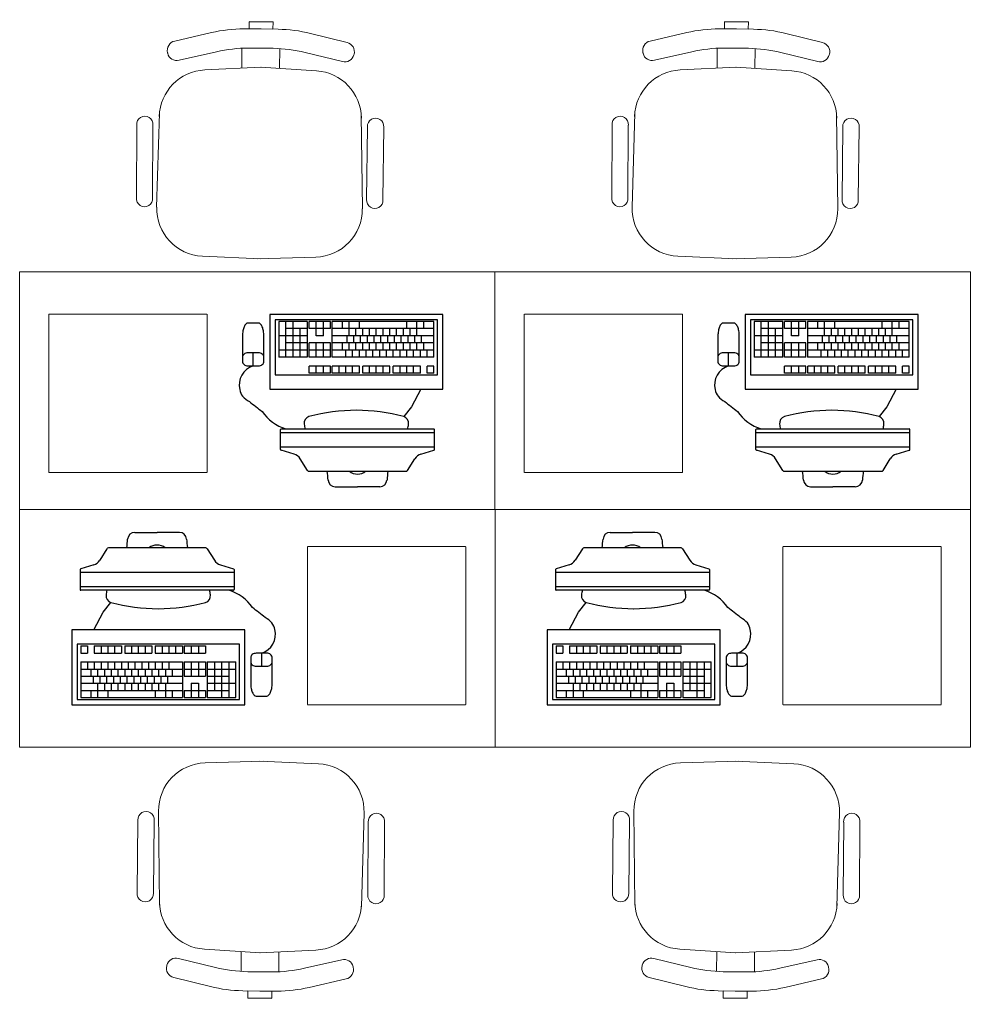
# Model space of a CAD drawing. Header units: millimetres. Extents: x -217779 to 263180, y 55413 to 130161.
# Drawn here: x -73896 to -71496, y 123611 to 126088 of the extents above; entities that cross this region are included whole.
import ezdxf

# ---------------------------------------------------------------- set-up
doc = ezdxf.new("R2010")
doc.units = ezdxf.units.MM
doc.linetypes.add('HIDDEN', pattern=[6, 4, -2])
doc.layers.add('ТХ_мебель передв', color=250, linetype='Continuous', lineweight=13)

# ---------------------------------------------------------------- blocks, each defined once
blk = doc.blocks.new('A$C34cbd993')
at = {"extrusion": (-0.000470829, -6.1078e-05, 1)}
for p, q in [((145064.4, -5275.3, -0.1), (144992.4, -5275.3, -0.1)), ((144992.4, -5275.3, -0.1), (144992.4, -5365.3, -0.1)), ((145064.4, -5293.3, -0.1), (145010.4, -5293.3, -0.1)), ((145122.9, -5275.3, 0), (145068.9, -5275.3, -0.1)), ((145122.9, -5293.3, 0), (145068.9, -5293.3, -0.1)), ((145383.9, -5275.3, 0.1), (145127.4, -5275.3, 0)), ((145383.9, -5293.3, 0.1), (145127.4, -5293.3, 0)), ((145383.9, -5365.3, 0.1), (145383.9, -5275.3, 0.1)), ((146264.4, -5275.3, -0.1), (146192.4, -5275.3, -0.1)), ((146192.4, -5275.3, -0.1), (146192.4, -5365.3, -0.1)), ((146264.4, -5293.3, -0.1), (146210.4, -5293.3, -0.1)), ((146322.9, -5275.3, 0), (146268.9, -5275.3, -0.1)), ((146322.9, -5293.3, 0), (146268.9, -5293.3, -0.1)), ((146583.9, -5275.3, 0.1), (146327.4, -5275.3, 0)), ((146583.9, -5293.3, 0.1), (146327.4, -5293.3, 0)), ((146583.9, -5365.3, 0.1), (146583.9, -5275.3, 0.1)), ((145064.4, -5311.3, -0.1), (144992.4, -5311.3, -0.1)), ((145104.9, -5311.3, 0), (145086.9, -5311.3, -0.1)), ((145383.9, -5311.3, 0.1), (145127.4, -5311.3, 0)), ((146264.4, -5311.3, -0.1), (146192.4, -5311.3, -0.1)), ((146304.9, -5311.3, 0), (146286.9, -5311.3, -0.1)), ((146583.9, -5311.3, 0.1), (146327.4, -5311.3, 0)), ((145064.4, -5347.3, -0.1), (144992.4, -5347.3, -0.1)), ((145064.4, -5329.3, -0.1), (145010.4, -5329.3, -0.1)), ((145122.9, -5329.3, 0), (145068.9, -5329.3, -0.1)), ((145122.9, -5347.3, 0), (145068.9, -5347.3, -0.1)), ((145383.9, -5329.3, 0.1), (145127.4, -5329.3, 0)), ((145383.9, -5347.3, 0.1), (145127.4, -5347.3, 0)), ((146264.4, -5347.3, -0.1), (146192.4, -5347.3, -0.1)), ((146264.4, -5329.3, -0.1), (146210.4, -5329.3, -0.1)), ((146322.9, -5329.3, 0), (146268.9, -5329.3, -0.1)), ((146322.9, -5347.3, 0), (146268.9, -5347.3, -0.1)), ((146583.9, -5329.3, 0.1), (146327.4, -5329.3, 0)), ((146583.9, -5347.3, 0.1), (146327.4, -5347.3, 0)), ((145064.4, -5365.3, -0.1), (144992.4, -5365.3, -0.1)), ((145122.9, -5365.3, 0), (145068.9, -5365.3, -0.1)), ((145383.9, -5365.3, 0.1), (145127.4, -5365.3, 0)), ((146264.4, -5365.3, -0.1), (146192.4, -5365.3, -0.1)), ((146322.9, -5365.3, 0), (146268.9, -5365.3, -0.1)), ((146583.9, -5365.3, 0.1), (146327.4, -5365.3, 0)), ((145383.9, -5405.8, 0.1), (145383.9, -5387.8, 0.1)), ((146583.9, -5405.8, 0.1), (146583.9, -5387.8, 0.1)), ((144998.5, -5546.3, -0.1), (145383.7, -5546.3, 0.1)), ((146198.5, -5546.3, -0.1), (146583.7, -5546.3, 0.1)), ((144996.7, -5598.5, -0.1), (144996.7, -5548.1, -0.1)), ((144996.7, -5555.3, -0.1), (145385.5, -5555.3, 0.1)), ((145385.5, -5598.5, 0.1), (145385.5, -5548.1, 0.1)), ((146196.7, -5598.5, -0.1), (146196.7, -5548.1, -0.1)), ((146196.7, -5555.3, -0.1), (146585.5, -5555.3, 0.1)), ((146585.5, -5598.5, 0.1), (146585.5, -5548.1, 0.1)), ((144996.7, -5591.3, -0.1), (145385.5, -5591.3, 0.1)), ((146196.7, -5591.3, -0.1), (146585.5, -5591.3, 0.1)), ((145031.3, -5610.3, -0.1), (144998.5, -5600.3, -0.1)), ((145350.9, -5610.3, 0.1), (145383.7, -5600.3, 0.1)), ((146231.3, -5610.3, -0.1), (146198.5, -5600.3, -0.1)), ((146550.9, -5610.3, 0.1), (146583.7, -5600.3, 0.1)), ((145064.6, -5651.2, -0.1), (145046.3, -5621.9, -0.1)), ((145317.6, -5651.2, 0), (145335.9, -5621.9, 0)), ((146264.6, -5651.2, -0.1), (146246.3, -5621.9, -0.1)), ((146517.6, -5651.2, 0), (146535.9, -5621.9, 0)), ((145068.5, -5653.4, -0.1), (145313.7, -5653.4, 0)), ((146268.5, -5653.4, -0.1), (146513.7, -5653.4, 0)), ((145134.7, -5692.4, -0.1), (145191.1, -5692.4, 0)), ((145247.5, -5692.4, 0), (145191.1, -5692.4, 0)), ((146334.7, -5692.4, -0.1), (146391.1, -5692.4, 0)), ((146447.5, -5692.4, 0), (146391.1, -5692.4, 0))]:
    blk.add_line(p, q, dxfattribs=at)
at = {"extrusion": (0.000470829, 6.1078e-05, 1)}
for p, q in [((144628.8, -5807.7, 0), (144685.2, -5807.7, 0)), ((144741.6, -5807.7, -0.1), (144685.2, -5807.7, 0)), ((145828.8, -5807.7, 0), (145885.2, -5807.7, 0)), ((145941.6, -5807.7, -0.1), (145885.2, -5807.7, 0)), ((144558.7, -5848.9, 0), (144540.4, -5878.2, 0)), ((144807.8, -5846.7, -0.1), (144562.6, -5846.7, 0)), ((144811.7, -5848.9, -0.1), (144830, -5878.2, -0.1)), ((145758.7, -5848.9, 0), (145740.4, -5878.2, 0)), ((146007.8, -5846.7, -0.1), (145762.6, -5846.7, 0)), ((146011.7, -5848.9, -0.1), (146030, -5878.2, -0.1)), ((144525.4, -5889.7, 0.1), (144492.6, -5899.8, 0.1)), ((144845, -5889.7, -0.1), (144877.8, -5899.8, -0.1)), ((145725.4, -5889.7, 0.1), (145692.6, -5899.8, 0.1)), ((146045, -5889.7, -0.1), (146077.8, -5899.8, -0.1)), ((144490.8, -5901.6, 0.1), (144490.8, -5952, 0.1)), ((144879.6, -5908.8, -0.1), (144490.8, -5908.8, 0.1)), ((144879.6, -5901.6, -0.1), (144879.6, -5952, -0.1)), ((145690.8, -5901.6, 0.1), (145690.8, -5952, 0.1)), ((146079.6, -5908.8, -0.1), (145690.8, -5908.8, 0.1)), ((146079.6, -5901.6, -0.1), (146079.6, -5952, -0.1)), ((144879.6, -5944.8, -0.1), (144490.8, -5944.8, 0.1)), ((144877.8, -5953.8, -0.1), (144492.6, -5953.8, 0.1)), ((146079.6, -5944.8, -0.1), (145690.8, -5944.8, 0.1)), ((146077.8, -5953.8, -0.1), (145692.6, -5953.8, 0.1)), ((144492.4, -6094.3, 0.1), (144492.4, -6112.3, 0.1)), ((145692.4, -6094.3, 0.1), (145692.4, -6112.3, 0.1)), ((144492.4, -6134.8, 0.1), (144748.9, -6134.8, 0)), ((144492.4, -6134.8, 0.1), (144492.4, -6224.8, 0.1)), ((144753.4, -6134.8, 0), (144807.4, -6134.8, -0.1)), ((144811.9, -6134.8, -0.1), (144883.9, -6134.8, -0.1)), ((144883.9, -6224.8, -0.1), (144883.9, -6134.8, -0.1)), ((145692.4, -6134.8, 0.1), (145948.9, -6134.8, 0)), ((145692.4, -6134.8, 0.1), (145692.4, -6224.8, 0.1)), ((145953.4, -6134.8, 0), (146007.4, -6134.8, -0.1)), ((146011.9, -6134.8, -0.1), (146083.9, -6134.8, -0.1)), ((146083.9, -6224.8, -0.1), (146083.9, -6134.8, -0.1)), ((144492.4, -6152.8, 0.1), (144748.9, -6152.8, 0)), ((144753.4, -6152.8, 0), (144807.4, -6152.8, -0.1)), ((144811.9, -6152.8, -0.1), (144883.9, -6152.8, -0.1)), ((145692.4, -6152.8, 0.1), (145948.9, -6152.8, 0)), ((145953.4, -6152.8, 0), (146007.4, -6152.8, -0.1)), ((146011.9, -6152.8, -0.1), (146083.9, -6152.8, -0.1)), ((144492.4, -6170.8, 0.1), (144748.9, -6170.8, 0)), ((144492.4, -6188.8, 0.1), (144748.9, -6188.8, 0)), ((144753.4, -6170.8, 0), (144807.4, -6170.8, -0.1)), ((144771.4, -6188.8, 0), (144789.4, -6188.8, -0.1)), ((144811.9, -6170.8, -0.1), (144865.9, -6170.8, -0.1)), ((144811.9, -6188.8, -0.1), (144883.9, -6188.8, -0.1)), ((145692.4, -6170.8, 0.1), (145948.9, -6170.8, 0)), ((145692.4, -6188.8, 0.1), (145948.9, -6188.8, 0)), ((145953.4, -6170.8, 0), (146007.4, -6170.8, -0.1)), ((145971.4, -6188.8, 0), (145989.4, -6188.8, -0.1)), ((146011.9, -6170.8, -0.1), (146065.9, -6170.8, -0.1)), ((146011.9, -6188.8, -0.1), (146083.9, -6188.8, -0.1)), ((144492.4, -6206.8, 0.1), (144748.9, -6206.8, 0)), ((144753.4, -6206.8, 0), (144807.4, -6206.8, -0.1)), ((144811.9, -6206.8, -0.1), (144865.9, -6206.8, -0.1)), ((145692.4, -6206.8, 0.1), (145948.9, -6206.8, 0)), ((145953.4, -6206.8, 0), (146007.4, -6206.8, -0.1)), ((146011.9, -6206.8, -0.1), (146065.9, -6206.8, -0.1)), ((144492.4, -6224.8, 0.1), (144748.9, -6224.8, 0)), ((144753.4, -6224.8, 0), (144807.4, -6224.8, -0.1)), ((144811.9, -6224.8, -0.1), (144883.9, -6224.8, -0.1)), ((145692.4, -6224.8, 0.1), (145948.9, -6224.8, 0)), ((145953.4, -6224.8, 0), (146007.4, -6224.8, -0.1)), ((146011.9, -6224.8, -0.1), (146083.9, -6224.8, -0.1))]:
    blk.add_line(p, q, dxfattribs=at)
at = {"extrusion": (-0.000470829, -6.1078e-05, 1)}
for points, elevation in [([(145406.4, -5257.3), (144969.9, -5257.3), (144969.9, -5446.3), (145406.4, -5446.3)], -68), ([(145392.9, -5270.8), (144983.4, -5270.8), (144983.4, -5410.3), (145392.9, -5410.3)], -68), ([(146606.4, -5257.3), (146169.9, -5257.3), (146169.9, -5446.3), (146606.4, -5446.3)], -68.6), ([(146592.9, -5270.8), (146183.4, -5270.8), (146183.4, -5410.3), (146592.9, -5410.3)], -68.6)]:
    blk.add_lwpolyline(points, close=True, dxfattribs=dict(at, elevation=elevation))
for points, elevation in [([(144941.3, -5279.2), (144914.3, -5279.2, 0.19919), (144909.9, -5281, 0.098412), (144904.7, -5288.8, 0.055653), (144901.9, -5298.5, 0.042416), (144900.8, -5311.8), (144900.8, -5375.8, 0.114539), (144901.7, -5380.1, 0.103755), (144904.7, -5383.8, 0.091433), (144909, -5386.3, 0.084292), (144914.3, -5387.2), (144941.3, -5387.2, 0.084292), (144946.5, -5386.3, 0.091433), (144950.8, -5383.8, 0.103755), (144953.8, -5380.1, 0.114539), (144954.8, -5375.8), (144954.8, -5311.8, 0.042416), (144953.6, -5298.5, 0.055653), (144950.8, -5288.8, 0.098412), (144945.6, -5281, 0.19919)], -68.1), ([(146141.3, -5279.2), (146114.3, -5279.2, 0.19919), (146109.9, -5281, 0.098412), (146104.7, -5288.8, 0.055653), (146101.9, -5298.5, 0.042416), (146100.8, -5311.8), (146100.8, -5375.8, 0.114539), (146101.7, -5380.1, 0.103755), (146104.7, -5383.8, 0.091433), (146109, -5386.3, 0.084292), (146114.3, -5387.2), (146141.3, -5387.2, 0.084292), (146146.5, -5386.3, 0.091433), (146150.8, -5383.8, 0.103755), (146153.8, -5380.1, 0.114539), (146154.8, -5375.8), (146154.8, -5311.8, 0.042416), (146153.6, -5298.5, 0.055653), (146150.8, -5288.8, 0.098412), (146145.6, -5281, 0.19919)], -68.6)]:
    blk.add_lwpolyline(points, format="xyb", close=True, dxfattribs=dict(at, elevation=elevation))
for points, elevation in [([(145010.4, -5365.3), (145010.4, -5275.3)], -68), ([(145028.4, -5365.3), (145028.4, -5275.3)], -68), ([(145046.4, -5365.3), (145046.4, -5293.3)], -68), ([(145064.4, -5365.3), (145064.4, -5275.3)], -68), ([(145068.9, -5293.3), (145068.9, -5275.3)], -68), ([(145086.9, -5311.3), (145086.9, -5275.3)], -68), ([(145104.9, -5311.3), (145104.9, -5275.3)], -68), ([(145122.9, -5293.3), (145122.9, -5275.3)], -68), ([(145127.4, -5365.3), (145127.4, -5275.3)], -68), ([(145153, -5293.3), (145153, -5275.3)], -68), ([(145170.1, -5293.3), (145170.1, -5275.3)], -68), ([(145170.1, -5311.3), (145170.1, -5293.3)], -68), ([(145187.2, -5311.3), (145187.2, -5293.3)], -68), ([(145195.8, -5293.3), (145195.8, -5275.3)], -68), ([(145204.3, -5311.3), (145204.3, -5293.3)], -68), ([(145221.4, -5311.3), (145221.4, -5293.3)], -68), ([(145238.5, -5311.3), (145238.5, -5293.3)], -68), ([(145255.6, -5311.3), (145255.6, -5293.3)], -68), ([(145272.7, -5311.3), (145272.7, -5293.3)], -68), ([(145289.8, -5311.3), (145289.8, -5293.3)], -68), ([(145306.9, -5311.3), (145306.9, -5293.3)], -68), ([(145315.5, -5293.3), (145315.5, -5275.3)], -68), ([(145324, -5311.3), (145324, -5293.3)], -68), ([(145341.1, -5293.3), (145341.1, -5275.3)], -68), ([(145341.1, -5311.3), (145341.1, -5293.3)], -68), ([(145358.2, -5293.3), (145358.2, -5275.3)], -68), ([(146210.4, -5365.3), (146210.4, -5275.3)], -68.6), ([(146228.4, -5365.3), (146228.4, -5275.3)], -68.6), ([(146246.4, -5365.3), (146246.4, -5293.3)], -68.6), ([(146264.4, -5365.3), (146264.4, -5275.3)], -68.6), ([(146268.9, -5293.3), (146268.9, -5275.3)], -68.6), ([(146286.9, -5311.3), (146286.9, -5275.3)], -68.6), ([(146304.9, -5311.3), (146304.9, -5275.3)], -68.6), ([(146322.9, -5293.3), (146322.9, -5275.3)], -68.6), ([(146327.4, -5365.3), (146327.4, -5275.3)], -68.6), ([(146353, -5293.3), (146353, -5275.3)], -68.6), ([(146370.1, -5293.3), (146370.1, -5275.3)], -68.6), ([(146370.1, -5311.3), (146370.1, -5293.3)], -68.6), ([(146387.2, -5311.3), (146387.2, -5293.3)], -68.6), ([(146395.8, -5293.3), (146395.8, -5275.3)], -68.6), ([(146404.3, -5311.3), (146404.3, -5293.3)], -68.6), ([(146421.4, -5311.3), (146421.4, -5293.3)], -68.6), ([(146438.5, -5311.3), (146438.5, -5293.3)], -68.6), ([(146455.6, -5311.3), (146455.6, -5293.3)], -68.6), ([(146472.7, -5311.3), (146472.7, -5293.3)], -68.6), ([(146489.8, -5311.3), (146489.8, -5293.3)], -68.6), ([(146506.9, -5311.3), (146506.9, -5293.3)], -68.6), ([(146515.5, -5293.3), (146515.5, -5275.3)], -68.6), ([(146524, -5311.3), (146524, -5293.3)], -68.6), ([(146541.1, -5293.3), (146541.1, -5275.3)], -68.6), ([(146541.1, -5311.3), (146541.1, -5293.3)], -68.6), ([(146558.2, -5293.3), (146558.2, -5275.3)], -68.6), ([(145164.7, -5329.3), (145164.7, -5311.3)], -68), ([(145181.8, -5329.3), (145181.8, -5311.3)], -68), ([(145198.9, -5329.3), (145198.9, -5311.3)], -68), ([(145216, -5329.3), (145216, -5311.3)], -68), ([(145233.1, -5329.3), (145233.1, -5311.3)], -68), ([(145250.2, -5329.3), (145250.2, -5311.3)], -68), ([(145267.3, -5329.3), (145267.3, -5311.3)], -68), ([(145284.4, -5329.3), (145284.4, -5311.3)], -68), ([(145301.5, -5329.3), (145301.5, -5311.3)], -68), ([(145318.6, -5329.3), (145318.6, -5311.3)], -68), ([(145335.7, -5329.3), (145335.7, -5311.3)], -68), ([(145352.8, -5329.3), (145352.8, -5311.3)], -68), ([(146364.7, -5329.3), (146364.7, -5311.3)], -68.6), ([(146381.8, -5329.3), (146381.8, -5311.3)], -68.6), ([(146398.9, -5329.3), (146398.9, -5311.3)], -68.6), ([(146416, -5329.3), (146416, -5311.3)], -68.6), ([(146433.1, -5329.3), (146433.1, -5311.3)], -68.6), ([(146450.2, -5329.3), (146450.2, -5311.3)], -68.6), ([(146467.3, -5329.3), (146467.3, -5311.3)], -68.6), ([(146484.4, -5329.3), (146484.4, -5311.3)], -68.6), ([(146501.5, -5329.3), (146501.5, -5311.3)], -68.6), ([(146518.6, -5329.3), (146518.6, -5311.3)], -68.6), ([(146535.7, -5329.3), (146535.7, -5311.3)], -68.6), ([(146552.8, -5329.3), (146552.8, -5311.3)], -68.6), ([(145068.9, -5365.3), (145068.9, -5329.3)], -68), ([(145086.9, -5365.3), (145086.9, -5329.3)], -68), ([(145104.9, -5365.3), (145104.9, -5329.3)], -68), ([(145122.9, -5365.3), (145122.9, -5329.3)], -68), ([(145153, -5347.3), (145153, -5329.3)], -68), ([(145161.6, -5365.3), (145161.6, -5347.3)], -68), ([(145170.1, -5347.3), (145170.1, -5329.3)], -68), ([(145178.7, -5365.3), (145178.7, -5347.3)], -68), ([(145187.2, -5347.3), (145187.2, -5329.3)], -68), ([(145195.8, -5365.3), (145195.8, -5347.3)], -68), ([(145204.3, -5347.3), (145204.3, -5329.3)], -68), ([(145212.9, -5365.3), (145212.9, -5347.3)], -68), ([(145221.4, -5347.3), (145221.4, -5329.3)], -68), ([(145230, -5365.3), (145230, -5347.3)], -68), ([(145238.5, -5347.3), (145238.5, -5329.3)], -68), ([(145247.1, -5365.3), (145247.1, -5347.3)], -68), ([(145255.6, -5347.3), (145255.6, -5329.3)], -68), ([(145264.2, -5365.3), (145264.2, -5347.3)], -68), ([(145272.7, -5347.3), (145272.7, -5329.3)], -68), ([(145281.3, -5365.3), (145281.3, -5347.3)], -68), ([(145289.8, -5347.3), (145289.8, -5329.3)], -68), ([(145298.4, -5365.3), (145298.4, -5347.3)], -68), ([(145306.9, -5347.3), (145306.9, -5329.3)], -68), ([(145315.5, -5365.3), (145315.5, -5347.3)], -68), ([(145324, -5347.3), (145324, -5329.3)], -68), ([(145332.6, -5365.3), (145332.6, -5347.3)], -68), ([(145341.1, -5347.3), (145341.1, -5329.3)], -68), ([(145349.7, -5365.3), (145349.7, -5347.3)], -68), ([(145358.2, -5347.3), (145358.2, -5329.3)], -68), ([(145366.8, -5365.3), (145366.8, -5347.3)], -68), ([(146268.9, -5365.3), (146268.9, -5329.3)], -68.6), ([(146286.9, -5365.3), (146286.9, -5329.3)], -68.6), ([(146304.9, -5365.3), (146304.9, -5329.3)], -68.6), ([(146322.9, -5365.3), (146322.9, -5329.3)], -68.6), ([(146353, -5347.3), (146353, -5329.3)], -68.6), ([(146361.6, -5365.3), (146361.6, -5347.3)], -68.6), ([(146370.1, -5347.3), (146370.1, -5329.3)], -68.6), ([(146378.7, -5365.3), (146378.7, -5347.3)], -68.6), ([(146387.2, -5347.3), (146387.2, -5329.3)], -68.6), ([(146395.8, -5365.3), (146395.8, -5347.3)], -68.6), ([(146404.3, -5347.3), (146404.3, -5329.3)], -68.6), ([(146412.9, -5365.3), (146412.9, -5347.3)], -68.6), ([(146421.4, -5347.3), (146421.4, -5329.3)], -68.6), ([(146430, -5365.3), (146430, -5347.3)], -68.6), ([(146438.5, -5347.3), (146438.5, -5329.3)], -68.6), ([(146447.1, -5365.3), (146447.1, -5347.3)], -68.6), ([(146455.6, -5347.3), (146455.6, -5329.3)], -68.6), ([(146464.2, -5365.3), (146464.2, -5347.3)], -68.6), ([(146472.7, -5347.3), (146472.7, -5329.3)], -68.6), ([(146481.3, -5365.3), (146481.3, -5347.3)], -68.6), ([(146489.8, -5347.3), (146489.8, -5329.3)], -68.6), ([(146498.4, -5365.3), (146498.4, -5347.3)], -68.6), ([(146506.9, -5347.3), (146506.9, -5329.3)], -68.6), ([(146515.5, -5365.3), (146515.5, -5347.3)], -68.6), ([(146524, -5347.3), (146524, -5329.3)], -68.6), ([(146532.6, -5365.3), (146532.6, -5347.3)], -68.6), ([(146541.1, -5347.3), (146541.1, -5329.3)], -68.6), ([(146549.7, -5365.3), (146549.7, -5347.3)], -68.6), ([(146558.2, -5347.3), (146558.2, -5329.3)], -68.6), ([(146566.8, -5365.3), (146566.8, -5347.3)], -68.6), ([(144927.8, -5387.2), (144927.8, -5354.4)], -68.1), ([(146127.8, -5387.2), (146127.8, -5354.4)], -68.6), ([(145122.9, -5387.8), (145068.9, -5387.8)], -68), ([(145068.9, -5405.8), (145068.9, -5387.8)], -68), ([(145068.9, -5405.8), (145068.9, -5387.8)], -68), ([(145086.9, -5405.8), (145086.9, -5387.8)], -68), ([(145104.9, -5405.8), (145104.9, -5387.8)], -68), ([(145122.9, -5405.8), (145122.9, -5387.8)], -68), ([(145195.8, -5387.8), (145127.4, -5387.8)], -68), ([(145127.4, -5405.8), (145127.4, -5387.8)], -68), ([(145144.5, -5405.8), (145144.5, -5387.8)], -68), ([(145161.6, -5405.8), (145161.6, -5387.8)], -68), ([(145178.7, -5405.8), (145178.7, -5387.8)], -68), ([(145195.8, -5405.8), (145195.8, -5387.8)], -68), ([(145272.7, -5387.8), (145204.3, -5387.8)], -68), ([(145204.3, -5405.8), (145204.3, -5387.8)], -68), ([(145221.4, -5405.8), (145221.4, -5387.8)], -68), ([(145238.5, -5405.8), (145238.5, -5387.8)], -68), ([(145255.6, -5405.8), (145255.6, -5387.8)], -68), ([(145272.7, -5405.8), (145272.7, -5387.8)], -68), ([(145349.7, -5387.8), (145281.3, -5387.8)], -68), ([(145281.3, -5405.8), (145281.3, -5387.8)], -68), ([(145298.4, -5405.8), (145298.4, -5387.8)], -68), ([(145315.5, -5405.8), (145315.5, -5387.8)], -68), ([(145332.6, -5405.8), (145332.6, -5387.8)], -68), ([(145349.7, -5405.8), (145349.7, -5387.8)], -68), ([(145383.9, -5387.8), (145366.8, -5387.8)], -68), ([(145366.8, -5405.8), (145366.8, -5387.8)], -68), ([(146322.9, -5387.8), (146268.9, -5387.8)], -68.6), ([(146268.9, -5405.8), (146268.9, -5387.8)], -68.6), ([(146268.9, -5405.8), (146268.9, -5387.8)], -68.6), ([(146286.9, -5405.8), (146286.9, -5387.8)], -68.6), ([(146304.9, -5405.8), (146304.9, -5387.8)], -68.6), ([(146322.9, -5405.8), (146322.9, -5387.8)], -68.6), ([(146395.8, -5387.8), (146327.4, -5387.8)], -68.6), ([(146327.4, -5405.8), (146327.4, -5387.8)], -68.6), ([(146344.5, -5405.8), (146344.5, -5387.8)], -68.6), ([(146361.6, -5405.8), (146361.6, -5387.8)], -68.6), ([(146378.7, -5405.8), (146378.7, -5387.8)], -68.6), ([(146395.8, -5405.8), (146395.8, -5387.8)], -68.6), ([(146472.7, -5387.8), (146404.3, -5387.8)], -68.6), ([(146404.3, -5405.8), (146404.3, -5387.8)], -68.6), ([(146421.4, -5405.8), (146421.4, -5387.8)], -68.6), ([(146438.5, -5405.8), (146438.5, -5387.8)], -68.6), ([(146455.6, -5405.8), (146455.6, -5387.8)], -68.6), ([(146472.7, -5405.8), (146472.7, -5387.8)], -68.6), ([(146549.7, -5387.8), (146481.3, -5387.8)], -68.6), ([(146481.3, -5405.8), (146481.3, -5387.8)], -68.6), ([(146498.4, -5405.8), (146498.4, -5387.8)], -68.6), ([(146515.5, -5405.8), (146515.5, -5387.8)], -68.6), ([(146532.6, -5405.8), (146532.6, -5387.8)], -68.6), ([(146549.7, -5405.8), (146549.7, -5387.8)], -68.6), ([(146583.9, -5387.8), (146566.8, -5387.8)], -68.6), ([(146566.8, -5405.8), (146566.8, -5387.8)], -68.6), ([(145122.9, -5405.8), (145068.9, -5405.8)], -68), ([(145195.8, -5405.8), (145127.4, -5405.8)], -68), ([(145272.7, -5405.8), (145204.3, -5405.8)], -68), ([(145349.7, -5405.8), (145281.3, -5405.8)], -68), ([(145383.9, -5405.8), (145366.8, -5405.8)], -68), ([(146322.9, -5405.8), (146268.9, -5405.8)], -68.6), ([(146395.8, -5405.8), (146327.4, -5405.8)], -68.6), ([(146472.7, -5405.8), (146404.3, -5405.8)], -68.6), ([(146549.7, -5405.8), (146481.3, -5405.8)], -68.6), ([(146583.9, -5405.8), (146566.8, -5405.8)], -68.6), ([(145350.9, -5446.3), (145327.4, -5490.8), (145307.7, -5515.2)], -68), ([(146550.9, -5446.3), (146527.4, -5490.8), (146507.7, -5515.2)], -68.6)]:
    blk.add_lwpolyline(points, dxfattribs=dict(at, elevation=elevation))
for points, elevation in [([(144954.8, -5365.8, 0.114539), (144953.8, -5361.5, 0.103755), (144950.8, -5357.7, 0.091433), (144946.5, -5355.3, 0.084292), (144941.3, -5354.4), (144914.3, -5354.4, 0.084292), (144909, -5355.3, 0.091433), (144904.7, -5357.7, 0.103755), (144901.7, -5361.5, 0.114539), (144900.8, -5365.8, 0.114539)], -68.1), ([(146154.8, -5365.8, 0.114539), (146153.8, -5361.5, 0.103755), (146150.8, -5357.7, 0.091433), (146146.5, -5355.3, 0.084292), (146141.3, -5354.4), (146114.3, -5354.4, 0.084292), (146109, -5355.3, 0.091433), (146104.7, -5357.7, 0.103755), (146101.7, -5361.5, 0.114539), (146100.8, -5365.8, 0.114539)], -68.6), ([(144927.8, -5387.2, 0.397637), (144893.9, -5447.3, 0.110351), (144901.1, -5463.8, 0.08312), (144918.2, -5477.3, 0.014729), (144950.6, -5502.3, 0.170175), (145009.8, -5546.3, -0.037673)], -68), ([(146127.8, -5387.2, 0.397637), (146093.9, -5447.3, 0.110351), (146101.1, -5463.8, 0.08312), (146118.2, -5477.3, 0.014729), (146150.6, -5502.3, 0.170175), (146209.8, -5546.3, -0.037673)], -68.6)]:
    blk.add_lwpolyline(points, format="xyb", dxfattribs=dict(at, elevation=elevation))
at = {"extrusion": (0.000470829, 6.1078e-05, 1)}
for points, elevation in [([(144948.5, -6112.9, 0.397637), (144982.4, -6052.8, 0.110351), (144975.2, -6036.3, 0.08312), (144958.1, -6022.8, 0.014729), (144925.7, -5997.8, 0.170175), (144866.5, -5953.8, -0.037673)], 67.7), ([(146148.5, -6112.9, 0.397637), (146182.4, -6052.8, 0.110351), (146175.2, -6036.3, 0.08312), (146158.1, -6022.8, 0.014729), (146125.7, -5997.8, 0.170175), (146066.5, -5953.8, -0.037673)], 68.3), ([(144921.5, -6134.3, 0.114539), (144922.5, -6138.6, 0.103755), (144925.5, -6142.4, 0.091433), (144929.8, -6144.8, 0.084292), (144935, -6145.7), (144962, -6145.7, 0.084292), (144967.3, -6144.8, 0.091433), (144971.6, -6142.4, 0.103755), (144974.5, -6138.6, 0.114539), (144975.5, -6134.3, 0.114539)], 67.7), ([(146121.5, -6134.3, 0.114539), (146122.5, -6138.6, 0.103755), (146125.5, -6142.4, 0.091433), (146129.8, -6144.8, 0.084292), (146135, -6145.7), (146162, -6145.7, 0.084292), (146167.3, -6144.8, 0.091433), (146171.6, -6142.4, 0.103755), (146174.5, -6138.6, 0.114539), (146175.5, -6134.3, 0.114539)], 68.3)]:
    blk.add_lwpolyline(points, format="xyb", dxfattribs=dict(at, elevation=elevation))
for points, elevation in [([(144525.4, -6053.8), (144548.9, -6009.3), (144568.5, -5984.9)], 67.7), ([(145725.4, -6053.8), (145748.9, -6009.3), (145768.5, -5984.9)], 68.3), ([(144492.4, -6094.3), (144509.5, -6094.3)], 67.7), ([(144492.4, -6112.3), (144509.5, -6112.3)], 67.7), ([(144509.5, -6094.3), (144509.5, -6112.3)], 67.7), ([(144526.6, -6094.3), (144595, -6094.3)], 67.7), ([(144526.6, -6094.3), (144526.6, -6112.3)], 67.7), ([(144526.6, -6112.3), (144595, -6112.3)], 67.7), ([(144543.7, -6094.3), (144543.7, -6112.3)], 67.7), ([(144560.8, -6094.3), (144560.8, -6112.3)], 67.7), ([(144577.9, -6094.3), (144577.9, -6112.3)], 67.7), ([(144595, -6094.3), (144595, -6112.3)], 67.7), ([(144603.5, -6094.3), (144671.9, -6094.3)], 67.7), ([(144603.5, -6094.3), (144603.5, -6112.3)], 67.7), ([(144603.5, -6112.3), (144671.9, -6112.3)], 67.7), ([(144620.6, -6094.3), (144620.6, -6112.3)], 67.7), ([(144637.7, -6094.3), (144637.7, -6112.3)], 67.7), ([(144654.8, -6094.3), (144654.8, -6112.3)], 67.7), ([(144671.9, -6094.3), (144671.9, -6112.3)], 67.7), ([(144680.5, -6094.3), (144748.9, -6094.3)], 67.7), ([(144680.5, -6094.3), (144680.5, -6112.3)], 67.7), ([(144680.5, -6112.3), (144748.9, -6112.3)], 67.7), ([(144697.6, -6094.3), (144697.6, -6112.3)], 67.7), ([(144714.7, -6094.3), (144714.7, -6112.3)], 67.7), ([(144731.8, -6094.3), (144731.8, -6112.3)], 67.7), ([(144748.9, -6094.3), (144748.9, -6112.3)], 67.7), ([(144753.4, -6094.3), (144807.4, -6094.3)], 67.7), ([(144753.4, -6094.3), (144753.4, -6112.3)], 67.7), ([(144753.4, -6112.3), (144807.4, -6112.3)], 67.7), ([(144771.4, -6094.3), (144771.4, -6112.3)], 67.7), ([(144789.4, -6094.3), (144789.4, -6112.3)], 67.7), ([(144807.4, -6094.3), (144807.4, -6112.3)], 67.7), ([(144807.4, -6094.3), (144807.4, -6112.3)], 67.7), ([(144948.5, -6112.9), (144948.5, -6145.7)], 67.7), ([(145692.4, -6094.3), (145709.5, -6094.3)], 68.3), ([(145692.4, -6112.3), (145709.5, -6112.3)], 68.3), ([(145709.5, -6094.3), (145709.5, -6112.3)], 68.3), ([(145726.6, -6094.3), (145795, -6094.3)], 68.3), ([(145726.6, -6094.3), (145726.6, -6112.3)], 68.3), ([(145726.6, -6112.3), (145795, -6112.3)], 68.3), ([(145743.7, -6094.3), (145743.7, -6112.3)], 68.3), ([(145760.8, -6094.3), (145760.8, -6112.3)], 68.3), ([(145777.9, -6094.3), (145777.9, -6112.3)], 68.3), ([(145795, -6094.3), (145795, -6112.3)], 68.3), ([(145803.5, -6094.3), (145871.9, -6094.3)], 68.3), ([(145803.5, -6094.3), (145803.5, -6112.3)], 68.3), ([(145803.5, -6112.3), (145871.9, -6112.3)], 68.3), ([(145820.6, -6094.3), (145820.6, -6112.3)], 68.3), ([(145837.7, -6094.3), (145837.7, -6112.3)], 68.3), ([(145854.8, -6094.3), (145854.8, -6112.3)], 68.3), ([(145871.9, -6094.3), (145871.9, -6112.3)], 68.3), ([(145880.5, -6094.3), (145948.9, -6094.3)], 68.3), ([(145880.5, -6094.3), (145880.5, -6112.3)], 68.3), ([(145880.5, -6112.3), (145948.9, -6112.3)], 68.3), ([(145897.6, -6094.3), (145897.6, -6112.3)], 68.3), ([(145914.7, -6094.3), (145914.7, -6112.3)], 68.3), ([(145931.8, -6094.3), (145931.8, -6112.3)], 68.3), ([(145948.9, -6094.3), (145948.9, -6112.3)], 68.3), ([(145953.4, -6094.3), (146007.4, -6094.3)], 68.3), ([(145953.4, -6094.3), (145953.4, -6112.3)], 68.3), ([(145953.4, -6112.3), (146007.4, -6112.3)], 68.3), ([(145971.4, -6094.3), (145971.4, -6112.3)], 68.3), ([(145989.4, -6094.3), (145989.4, -6112.3)], 68.3), ([(146007.4, -6094.3), (146007.4, -6112.3)], 68.3), ([(146007.4, -6094.3), (146007.4, -6112.3)], 68.3), ([(146148.5, -6112.9), (146148.5, -6145.7)], 68.3), ([(144509.5, -6134.8), (144509.5, -6152.8)], 67.7), ([(144526.6, -6134.8), (144526.6, -6152.8)], 67.7), ([(144543.7, -6134.8), (144543.7, -6152.8)], 67.7), ([(144560.8, -6134.8), (144560.8, -6152.8)], 67.7), ([(144577.9, -6134.8), (144577.9, -6152.8)], 67.7), ([(144595, -6134.8), (144595, -6152.8)], 67.7), ([(144612.1, -6134.8), (144612.1, -6152.8)], 67.7), ([(144629.2, -6134.8), (144629.2, -6152.8)], 67.7), ([(144646.3, -6134.8), (144646.3, -6152.8)], 67.7), ([(144663.4, -6134.8), (144663.4, -6152.8)], 67.7), ([(144680.5, -6134.8), (144680.5, -6152.8)], 67.7), ([(144697.6, -6134.8), (144697.6, -6152.8)], 67.7), ([(144714.7, -6134.8), (144714.7, -6152.8)], 67.7), ([(144748.9, -6134.8), (144748.9, -6224.8)], 67.7), ([(144753.4, -6134.8), (144753.4, -6170.8)], 67.7), ([(144771.4, -6134.8), (144771.4, -6170.8)], 67.7), ([(144789.4, -6134.8), (144789.4, -6170.8)], 67.7), ([(144807.4, -6134.8), (144807.4, -6170.8)], 67.7), ([(144811.9, -6134.8), (144811.9, -6224.8)], 67.7), ([(144829.9, -6134.8), (144829.9, -6206.8)], 67.7), ([(144847.9, -6134.8), (144847.9, -6224.8)], 67.7), ([(144865.9, -6134.8), (144865.9, -6224.8)], 67.7), ([(145709.5, -6134.8), (145709.5, -6152.8)], 68.3), ([(145726.6, -6134.8), (145726.6, -6152.8)], 68.3), ([(145743.7, -6134.8), (145743.7, -6152.8)], 68.3), ([(145760.8, -6134.8), (145760.8, -6152.8)], 68.3), ([(145777.9, -6134.8), (145777.9, -6152.8)], 68.3), ([(145795, -6134.8), (145795, -6152.8)], 68.3), ([(145812.1, -6134.8), (145812.1, -6152.8)], 68.3), ([(145829.2, -6134.8), (145829.2, -6152.8)], 68.3), ([(145846.3, -6134.8), (145846.3, -6152.8)], 68.3), ([(145863.4, -6134.8), (145863.4, -6152.8)], 68.3), ([(145880.5, -6134.8), (145880.5, -6152.8)], 68.3), ([(145897.6, -6134.8), (145897.6, -6152.8)], 68.3), ([(145914.7, -6134.8), (145914.7, -6152.8)], 68.3), ([(145948.9, -6134.8), (145948.9, -6224.8)], 68.3), ([(145953.4, -6134.8), (145953.4, -6170.8)], 68.3), ([(145971.4, -6134.8), (145971.4, -6170.8)], 68.3), ([(145989.4, -6134.8), (145989.4, -6170.8)], 68.3), ([(146007.4, -6134.8), (146007.4, -6170.8)], 68.3), ([(146011.9, -6134.8), (146011.9, -6224.8)], 68.3), ([(146029.9, -6134.8), (146029.9, -6206.8)], 68.3), ([(146047.9, -6134.8), (146047.9, -6224.8)], 68.3), ([(146065.9, -6134.8), (146065.9, -6224.8)], 68.3), ([(144518, -6152.8), (144518, -6170.8)], 67.7), ([(144535.1, -6152.8), (144535.1, -6170.8)], 67.7), ([(144552.2, -6152.8), (144552.2, -6170.8)], 67.7), ([(144569.3, -6152.8), (144569.3, -6170.8)], 67.7), ([(144586.4, -6152.8), (144586.4, -6170.8)], 67.7), ([(144603.5, -6152.8), (144603.5, -6170.8)], 67.7), ([(144620.6, -6152.8), (144620.6, -6170.8)], 67.7), ([(144637.7, -6152.8), (144637.7, -6170.8)], 67.7), ([(144654.8, -6152.8), (144654.8, -6170.8)], 67.7), ([(144671.9, -6152.8), (144671.9, -6170.8)], 67.7), ([(144689, -6152.8), (144689, -6170.8)], 67.7), ([(144706.1, -6152.8), (144706.1, -6170.8)], 67.7), ([(144723.2, -6152.8), (144723.2, -6170.8)], 67.7), ([(145718, -6152.8), (145718, -6170.8)], 68.3), ([(145735.1, -6152.8), (145735.1, -6170.8)], 68.3), ([(145752.2, -6152.8), (145752.2, -6170.8)], 68.3), ([(145769.3, -6152.8), (145769.3, -6170.8)], 68.3), ([(145786.4, -6152.8), (145786.4, -6170.8)], 68.3), ([(145803.5, -6152.8), (145803.5, -6170.8)], 68.3), ([(145820.6, -6152.8), (145820.6, -6170.8)], 68.3), ([(145837.7, -6152.8), (145837.7, -6170.8)], 68.3), ([(145854.8, -6152.8), (145854.8, -6170.8)], 68.3), ([(145871.9, -6152.8), (145871.9, -6170.8)], 68.3), ([(145889, -6152.8), (145889, -6170.8)], 68.3), ([(145906.1, -6152.8), (145906.1, -6170.8)], 68.3), ([(145923.2, -6152.8), (145923.2, -6170.8)], 68.3), ([(144523.5, -6170.8), (144523.5, -6188.8)], 67.7), ([(144535.1, -6188.8), (144535.1, -6206.8)], 67.7), ([(144540.6, -6170.8), (144540.6, -6188.8)], 67.7), ([(144552.2, -6188.8), (144552.2, -6206.8)], 67.7), ([(144557.7, -6170.8), (144557.7, -6188.8)], 67.7), ([(144569.3, -6188.8), (144569.3, -6206.8)], 67.7), ([(144574.8, -6170.8), (144574.8, -6188.8)], 67.7), ([(144586.4, -6188.8), (144586.4, -6206.8)], 67.7), ([(144591.9, -6170.8), (144591.9, -6188.8)], 67.7), ([(144603.5, -6188.8), (144603.5, -6206.8)], 67.7), ([(144609, -6170.8), (144609, -6188.8)], 67.7), ([(144620.6, -6188.8), (144620.6, -6206.8)], 67.7), ([(144626.1, -6170.8), (144626.1, -6188.8)], 67.7), ([(144637.7, -6188.8), (144637.7, -6206.8)], 67.7), ([(144643.2, -6170.8), (144643.2, -6188.8)], 67.7), ([(144654.8, -6188.8), (144654.8, -6206.8)], 67.7), ([(144660.3, -6170.8), (144660.3, -6188.8)], 67.7), ([(144671.9, -6188.8), (144671.9, -6206.8)], 67.7), ([(144677.4, -6170.8), (144677.4, -6188.8)], 67.7), ([(144689, -6188.8), (144689, -6206.8)], 67.7), ([(144694.5, -6170.8), (144694.5, -6188.8)], 67.7), ([(144706.1, -6188.8), (144706.1, -6206.8)], 67.7), ([(144711.6, -6170.8), (144711.6, -6188.8)], 67.7), ([(144771.4, -6188.8), (144771.4, -6224.8)], 67.7), ([(144789.4, -6188.8), (144789.4, -6224.8)], 67.7), ([(145723.5, -6170.8), (145723.5, -6188.8)], 68.3), ([(145735.1, -6188.8), (145735.1, -6206.8)], 68.3), ([(145740.6, -6170.8), (145740.6, -6188.8)], 68.3), ([(145752.2, -6188.8), (145752.2, -6206.8)], 68.3), ([(145757.7, -6170.8), (145757.7, -6188.8)], 68.3), ([(145769.3, -6188.8), (145769.3, -6206.8)], 68.3), ([(145774.8, -6170.8), (145774.8, -6188.8)], 68.3), ([(145786.4, -6188.8), (145786.4, -6206.8)], 68.3), ([(145791.9, -6170.8), (145791.9, -6188.8)], 68.3), ([(145803.5, -6188.8), (145803.5, -6206.8)], 68.3), ([(145809, -6170.8), (145809, -6188.8)], 68.3), ([(145820.6, -6188.8), (145820.6, -6206.8)], 68.3), ([(145826.1, -6170.8), (145826.1, -6188.8)], 68.3), ([(145837.7, -6188.8), (145837.7, -6206.8)], 68.3), ([(145843.2, -6170.8), (145843.2, -6188.8)], 68.3), ([(145854.8, -6188.8), (145854.8, -6206.8)], 68.3), ([(145860.3, -6170.8), (145860.3, -6188.8)], 68.3), ([(145871.9, -6188.8), (145871.9, -6206.8)], 68.3), ([(145877.4, -6170.8), (145877.4, -6188.8)], 68.3), ([(145889, -6188.8), (145889, -6206.8)], 68.3), ([(145894.5, -6170.8), (145894.5, -6188.8)], 68.3), ([(145906.1, -6188.8), (145906.1, -6206.8)], 68.3), ([(145911.6, -6170.8), (145911.6, -6188.8)], 68.3), ([(145971.4, -6188.8), (145971.4, -6224.8)], 68.3), ([(145989.4, -6188.8), (145989.4, -6224.8)], 68.3), ([(144518, -6206.8), (144518, -6224.8)], 67.7), ([(144535.1, -6206.8), (144535.1, -6224.8)], 67.7), ([(144560.8, -6206.8), (144560.8, -6224.8)], 67.7), ([(144680.5, -6206.8), (144680.5, -6224.8)], 67.7), ([(144706.1, -6206.8), (144706.1, -6224.8)], 67.7), ([(144723.2, -6206.8), (144723.2, -6224.8)], 67.7), ([(144753.4, -6206.8), (144753.4, -6224.8)], 67.7), ([(144807.4, -6206.8), (144807.4, -6224.8)], 67.7), ([(145718, -6206.8), (145718, -6224.8)], 68.3), ([(145735.1, -6206.8), (145735.1, -6224.8)], 68.3), ([(145760.8, -6206.8), (145760.8, -6224.8)], 68.3), ([(145880.5, -6206.8), (145880.5, -6224.8)], 68.3), ([(145906.1, -6206.8), (145906.1, -6224.8)], 68.3), ([(145923.2, -6206.8), (145923.2, -6224.8)], 68.3), ([(145953.4, -6206.8), (145953.4, -6224.8)], 68.3), ([(146007.4, -6206.8), (146007.4, -6224.8)], 68.3)]:
    blk.add_lwpolyline(points, dxfattribs=dict(at, elevation=elevation))
for points, elevation in [([(144469.9, -6242.8), (144906.4, -6242.8), (144906.4, -6053.8), (144469.9, -6053.8)], 67.7), ([(145669.9, -6242.8), (146106.4, -6242.8), (146106.4, -6053.8), (145669.9, -6053.8)], 68.3), ([(144483.4, -6229.3), (144892.9, -6229.3), (144892.9, -6089.8), (144483.4, -6089.8)], 67.7), ([(145683.4, -6229.3), (146092.9, -6229.3), (146092.9, -6089.8), (145683.4, -6089.8)], 68.3)]:
    blk.add_lwpolyline(points, close=True, dxfattribs=dict(at, elevation=elevation))
for points, elevation in [([(144935, -6220.9), (144962, -6220.9, 0.19919), (144966.4, -6219.1, 0.098412), (144971.6, -6211.3, 0.055653), (144974.4, -6201.6, 0.042416), (144975.5, -6188.2), (144975.5, -6124.3, 0.114539), (144974.5, -6120, 0.103755), (144971.6, -6116.2, 0.091433), (144967.3, -6113.8, 0.084292), (144962, -6112.9), (144935, -6112.9, 0.084292), (144929.8, -6113.8, 0.091433), (144925.5, -6116.2, 0.103755), (144922.5, -6120, 0.114539), (144921.5, -6124.3), (144921.5, -6188.2, 0.042416), (144922.7, -6201.6, 0.055653), (144925.5, -6211.3, 0.098412), (144930.6, -6219.1, 0.19919)], 67.7), ([(146135, -6220.9), (146162, -6220.9, 0.19919), (146166.4, -6219.1, 0.098412), (146171.6, -6211.3, 0.055653), (146174.4, -6201.6, 0.042416), (146175.5, -6188.2), (146175.5, -6124.3, 0.114539), (146174.5, -6120, 0.103755), (146171.6, -6116.2, 0.091433), (146167.3, -6113.8, 0.084292), (146162, -6112.9), (146135, -6112.9, 0.084292), (146129.8, -6113.8, 0.091433), (146125.5, -6116.2, 0.103755), (146122.5, -6120, 0.114539), (146121.5, -6124.3), (146121.5, -6188.2, 0.042416), (146122.7, -6201.6, 0.055653), (146125.5, -6211.3, 0.098412), (146130.6, -6219.1, 0.19919)], 68.3)]:
    blk.add_lwpolyline(points, format="xyb", close=True, dxfattribs=dict(at, elevation=elevation))
at = {"extrusion": (-0.000470829, -6.1078e-05, 1)}
for centre, radius, start, end in [((145074.3, -5532.3, -68), 18, 108.8033, 187.176), ((145190.1, -5976.9, -68), 477.4, 90.23, 104.7443), ((145186.2, -5976.9, -68), 477.4, 75.2557, 89.77), ((145301.9, -5532.3, -68), 18, 352.824, 71.1967), ((146274.3, -5532.3, -68.6), 18, 108.8033, 187.176), ((146390.1, -5976.9, -68.6), 477.4, 90.23, 104.7443), ((146386.2, -5976.9, -68.6), 477.4, 75.2557, 89.77), ((146501.9, -5532.3, -68.6), 18, 352.824, 71.1967), ((144998.5, -5548.1, -68), 1.8, 90, 180), ((145219.5, -5514, -68), 164.3, 187.176, 191.3437), ((145156.8, -5514, -68), 164.3, 348.6563, 352.824), ((145383.7, -5548.1, -68), 1.8, 0, 90), ((146198.5, -5548.1, -68.6), 1.8, 90, 180), ((146419.5, -5514, -68.6), 164.3, 187.176, 191.3437), ((146356.8, -5514, -68.6), 164.3, 348.6563, 352.824), ((146583.7, -5548.1, -68.6), 1.8, 0, 90), ((144998.5, -5598.5, -68), 1.8, 180, 270), ((145023.4, -5636.2, -68), 27, 31.9676, 72.9946), ((145358.8, -5636.2, -68), 27, 107.0054, 148.0324), ((145383.7, -5598.5, -68), 1.8, 270, 0), ((146198.5, -5598.5, -68.6), 1.8, 180, 270), ((146223.4, -5636.2, -68.6), 27, 31.9676, 72.9946), ((146558.8, -5636.2, -68.6), 27, 107.0054, 148.0324), ((146583.7, -5598.5, -68.6), 1.8, 270, 0), ((145068.5, -5648.9, -68), 4.5, 210.479, 270), ((144860.9, -5691.7, -68), 256.3, 3.6304, 8.5995), ((145191.1, -5626.6, -68), 33.8, 232.618, 307.382), ((145521.3, -5691.7, -68), 256.3, 171.4005, 176.3696), ((145313.7, -5648.9, -68), 4.5, 270, 329.521), ((146268.5, -5648.9, -68.6), 4.5, 210.479, 270), ((146060.9, -5691.7, -68.6), 256.3, 3.6304, 8.5995), ((146391.1, -5626.6, -68.6), 33.8, 232.618, 307.382), ((146721.3, -5691.7, -68.6), 256.3, 171.4005, 176.3696), ((146513.7, -5648.9, -68.6), 4.5, 270, 329.521), ((145134.7, -5674.4, -68), 18, 183.6304, 270), ((145247.5, -5674.4, -68), 18, 270, 356.3696), ((146334.7, -5674.4, -68.6), 18, 183.6304, 270), ((146447.5, -5674.4, -68.6), 18, 270, 356.3696)]:
    blk.add_arc(centre, radius, start, end, dxfattribs=at)
at = {"extrusion": (0.000470829, 6.1078e-05, 1)}
for centre, radius, start, end in [((144628.8, -5825.7, 67.7), 18, 90, 176.3696), ((144741.5, -5825.7, 67.7), 18, 3.6304, 90), ((145828.8, -5825.7, 68.3), 18, 90, 176.3696), ((145941.5, -5825.7, 68.3), 18, 3.6304, 90), ((144355, -5808.4, 67.7), 256.3, 351.4005, 356.3696), ((144685.2, -5873.5, 67.7), 33.8, 52.618, 127.382), ((145015.3, -5808.4, 67.7), 256.3, 183.6304, 188.5995), ((145555, -5808.4, 68.3), 256.3, 351.4005, 356.3696), ((145885.2, -5873.5, 68.3), 33.8, 52.618, 127.382), ((146215.3, -5808.4, 68.3), 256.3, 183.6304, 188.5995), ((144562.6, -5851.2, 67.7), 4.5, 90, 149.521), ((144807.8, -5851.2, 67.7), 4.5, 30.479, 90), ((145762.6, -5851.2, 68.3), 4.5, 90, 149.521), ((146007.8, -5851.2, 68.3), 4.5, 30.479, 90), ((144517.5, -5863.9, 67.7), 27, 287.0054, 328.0324), ((144852.9, -5863.9, 67.7), 27, 211.9676, 252.9946), ((145717.5, -5863.9, 68.3), 27, 287.0054, 328.0324), ((146052.9, -5863.9, 68.3), 27, 211.9676, 252.9946), ((144492.6, -5901.6, 67.7), 1.8, 90, 180), ((144877.8, -5901.6, 67.7), 1.8, 0, 90), ((145692.6, -5901.6, 68.3), 1.8, 90, 180), ((146077.8, -5901.6, 68.3), 1.8, 0, 90), ((144492.6, -5952, 67.7), 1.8, 180, 270), ((144574.4, -5967.8, 67.7), 18, 172.824, 251.1967), ((144719.5, -5986.1, 67.7), 164.3, 168.6563, 172.824), ((144801.9, -5967.8, 67.7), 18, 288.8033, 7.176), ((144656.8, -5986.1, 67.7), 164.3, 7.176, 11.3437), ((144877.8, -5952, 67.7), 1.8, 270, 0), ((145692.6, -5952, 68.3), 1.8, 180, 270), ((145774.4, -5967.8, 68.3), 18, 172.824, 251.1967), ((145919.5, -5986.1, 68.3), 164.3, 168.6563, 172.824), ((146001.9, -5967.8, 68.3), 18, 288.8033, 7.176), ((145856.8, -5986.1, 68.3), 164.3, 7.176, 11.3437), ((146077.8, -5952, 68.3), 1.8, 270, 0), ((144690.1, -5523.1, 67.7), 477.4, 255.2557, 269.77), ((144686.2, -5523.1, 67.7), 477.4, 270.23, 284.7443), ((145890.1, -5523.1, 68.3), 477.4, 255.2557, 269.77), ((145886.2, -5523.1, 68.3), 477.4, 270.23, 284.7443)]:
    blk.add_arc(centre, radius, start, end, dxfattribs=at)
blk = doc.blocks.new('стол с тумбой 1200х600')
blk.add_lwpolyline([(-19012.2, 19801.1), (-19012.2, 21001.1), (-19612.2, 21001.1), (-19612.2, 19801.1)], close=True)
at = {"linetype": 'HIDDEN', "ltscale": 0.1}
blk.add_lwpolyline([(-19505.4, 19874.7), (-19105.4, 19874.7), (-19105.4, 20274.7), (-19505.4, 20274.7)], close=True, dxfattribs=at)
blk = doc.blocks.new('М-60')
at = {"extrusion": (-6.19742e-05, 0.000470712, 1)}
for p, q in [((7035415.4, 1186627.5, -0.2), (7035231.8, 1186626.6, -0.2)), ((7035232, 1186585.7, -0.1), (7035415.6, 1186586.5, -0.1)), ((7035202.1, 1186569.5, -0.1), (7035439, 1186576.2, -0.1)), ((7035049.2, 1186548.9, -0.1), (7035050.6, 1186548.5, -0.1)), ((7034998.3, 1186437.9, -0.1), (7035019.7, 1186530.9, -0.1)), ((7035068.3, 1186519.6, -0.1), (7035046.7, 1186425.8, -0.1)), ((7035563.1, 1186460.5, -0.1), (7035569.8, 1186312.9, 0)), ((7035085.8, 1186312.9, 0), (7035092.5, 1186454.7, -0.1)), ((7035037.8, 1186361.3, -0.1), (7035088.1, 1186361.3, -0.1)), ((7034971.3, 1186282.6, 0), (7034970.4, 1186343.1, -0.1)), ((7034989, 1186343.1, -0.1), (7034970.8, 1186343.1, -0.1)), ((7034970.8, 1186343.1, -0.1), (7034970.8, 1186282.6, 0)), ((7034989, 1186312.9, 0), (7034989, 1186356.2, -0.1)), ((7034989, 1186312.9, 0), (7034989, 1186343.1, -0.1)), ((7035037.4, 1186344.1, 0), (7035037.4, 1186312.9, 0)), ((7034989, 1186313.2, 0), (7034989.4, 1186282.9, 0)), ((7034989, 1186313.2, 0), (7034989.6, 1186269.8, 0)), ((7035037.8, 1186282.6, 0), (7035037.4, 1186313.9, 0)), ((7035085.7, 1186314.6, 0), (7035094.7, 1186172.9, 0)), ((7035565.2, 1186174.3, 0.1), (7035569.7, 1186322, 0)), ((7034989.4, 1186282.9, 0), (7034971.3, 1186282.6, 0)), ((7035038.5, 1186265.5, 0), (7035088.8, 1186266.3, 0)), ((7035000.2, 1186188.3, 0), (7035023, 1186095.7, 0.1)), ((7035071.5, 1186107.6, 0.1), (7035048.4, 1186201.2, 0)), ((7035052.8, 1186078.1, 0.1), (7035054.2, 1186078.5, 0.1)), ((7035206, 1186059.9, 0.1), (7035442.9, 1186056.7, 0.1)), ((7035236.1, 1186044.1, 0.1), (7035419.7, 1186046, 0.1)), ((7035420.2, 1186005.1, 0.1), (7035236.6, 1186003.1, 0.1))]:
    blk.add_line(p, q, dxfattribs=at)
for centre, start, end in [((7035230, 1186606.2, 122.4), 84.9987, 275.5247), ((7035417.4, 1186607.1, 122.4), 264.9987, 95.5247), ((7035234.4, 1186023.7, 122.4), 85.3479, 275.874), ((7035421.8, 1186025.7, 122.4), 265.3479, 95.874)]:
    blk.add_arc(centre, 20.6, start, end, dxfattribs=at)
at = {"extrusion": (6.19742e-05, -0.000470712, -1)}
for centre, major_axis, start_param, end_param in [((7035213.4, 1186449, -0.1), (77.8, 92.6, 0), 4.061153, 5.558057), ((7035442.2, 1186455, -0.1), (77.8, 92.6, 0), -0.725128, 0.826554), ((7035043.3, 1186525.4, -0.1), (15.6, 18.5, 0), 4.240369, 5.829345), ((7035044.7, 1186525.1, -0.1), (15.6, 18.5, 0), -0.45384, 1.098777), ((7035352, 1186356.2, 0), (-277.9, 233.5, -0.1), 5.584367, 5.811166), ((7035400.4, 1186344.1, 0), (233.5, 277.9, -0.1), 4.01357, 4.240369)]:
    blk.add_ellipse(centre, major_axis=major_axis, ratio=1, start_param=start_param, end_param=end_param, dxfattribs=at)
at = {"extrusion": (-6.19742e-05, 0.000470712, 1)}
for centre, major_axis, start_param, end_param in [((7035352.6, 1186275.3, 0), (-274.3, -237.7, 0.1), 5.584367, 5.811166), ((7035400.8, 1186288.2, 0), (237.7, -274.3, 0.1), 4.01357, 4.240369), ((7035215.4, 1186180.5, 0), (79.2, -91.4, 0), 4.061153, 5.558057), ((7035444.3, 1186178, 0.1), (79.2, -91.4, 0), -0.725128, 0.826554), ((7035046.5, 1186101.5, 0.1), (15.8, -18.3, 0), 4.240369, 5.829345), ((7035048, 1186101.8, 0.1), (15.8, -18.3, 0), -0.45384, 1.098777)]:
    blk.add_ellipse(centre, major_axis=major_axis, ratio=1, start_param=start_param, end_param=end_param, dxfattribs=at)

msp = doc.modelspace()

# ---------------------------------------------------------------- block references
msp.add_blockref('A$C34cbd993', (-218233.9, 130600.7))
at = {"layer": 'ТХ_мебель передв'}
for name, p, rotation in [('М-60', (-1147565.3, 7179030.5, 0), 269.0887326624886), ('М-60', (-1146365.3, 7179030.5, 0), 269.0887326624886), ('стол с тумбой 1200х600', (-93696.9, 105838.5), 270), ('стол с тумбой 1200х600', (-93696.9, 105838.5), 270), ('стол с тумбой 1200х600', (-92496.9, 105838.5), 270), ('стол с тумбой 1200х600', (-92496.9, 105838.5), 270), ('стол с тумбой 1200х600', (-52894.6, 143862.8), 89.99999999999999), ('стол с тумбой 1200х600', (-52894.6, 143862.8), 89.99999999999999), ('стол с тумбой 1200х600', (-51694.6, 143862.8), 89.99999999999999), ('стол с тумбой 1200х600', (-51694.6, 143862.8), 89.99999999999999), ('М-60', (1000989.5, -6929331.5, 0), 89.08873266248857), ('М-60', (1002189.5, -6929331.5, 0), 89.08873266248857)]:
    msp.add_blockref(name, p, dxfattribs=dict(at, rotation=rotation))

doc.saveas('drawing.dxf')
